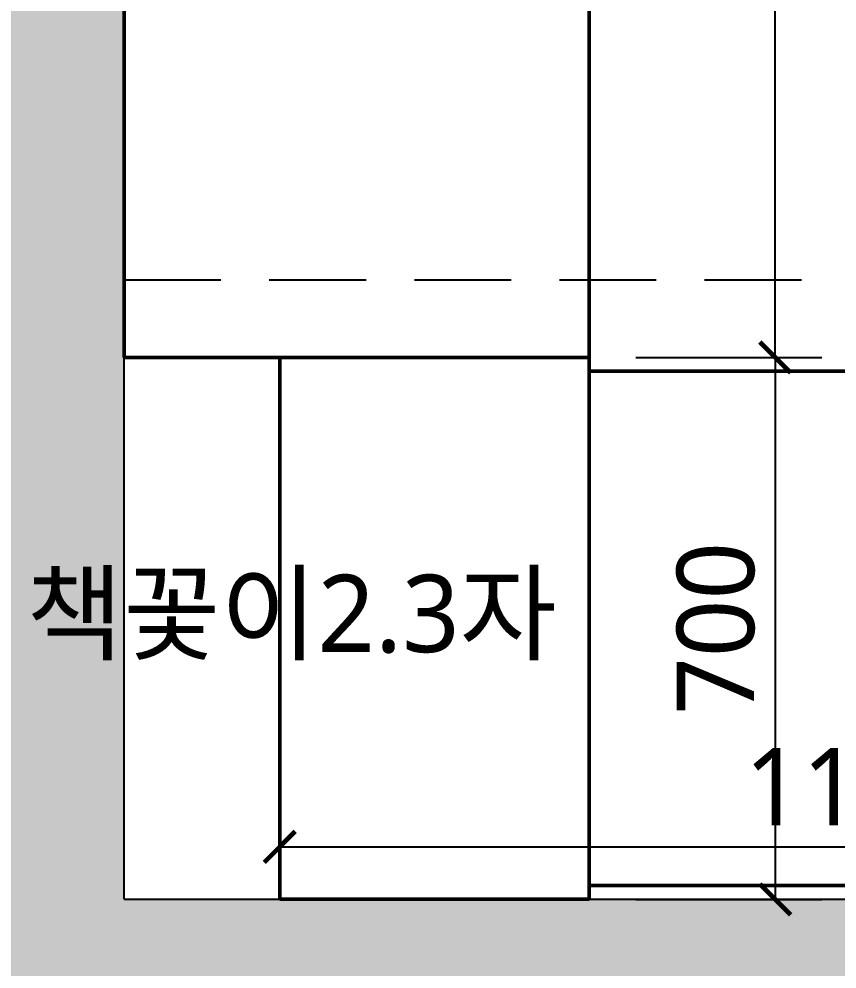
# Model space of a CAD drawing. Header units: millimetres. Extents: x 0 to 460473, y -68369 to 85219.
# Drawn here: x 227123 to 228180, y -33638 to -32411 of the extents above; entities that cross this region are included whole.
import ezdxf

# ---------------------------------------------------------------- set-up
doc = ezdxf.new("R2010")
doc.units = ezdxf.units.MM
doc.header["$LTSCALE"] = 50
doc.linetypes.add('HIDDEN2', pattern=[0.1875, 0.125, -0.0625])
for name, color, linetype in [('DIM', 7, 'Continuous'), ('fur', 6, 'Continuous'), ('ha', 8, 'Continuous'), ('hid', 8, 'HIDDEN2'), ('text', 7, 'Continuous'), ('wall', 2, 'Continuous')]:
    doc.layers.add(name, color=color, linetype=linetype)
doc.styles.add('N 맑은고딕', font='malgun.ttf')
doc.styles.add('맑은 고딕', font='malgun.ttf')
doc.dimstyles.new('DH IN40', dxfattribs={"dimscale": 40, "dimtxt": 2.5, "dimasz": 1, "dimexe": 1.5, "dimexo": 1.5, "dimtad": 1, "dimdec": 7, "dimlunit": 6, "dimtxsty": '맑은 고딕', "dimblk": 'ARCHTICK', "dimcen": 2.5, "dimclrd": 256, "dimclre": 256, "dimclrt": 256, "dimadec": 0, "dimazin": 0, "dimtfac": 1, "dimtdec": 7, "dimtix": 1, "dimtmove": 0, "dimatfit": 3, "dimldrblk": 'ARCHTICK', "dimfxl": 1, "dimtfillclr": 1, "dimlwd": -1, "dimlwe": -1, "dimarcsym": 0})

# ---------------------------------------------------------------- blocks, each defined once
blk = doc.blocks.new('EWEDSF')
at = {"layer": 'ha', "transparency": 33554559}
h = blk.add_hatch(color=256, dxfattribs=at)
h.dxf.hatch_style = 1
h.paths.add_polyline_path([(228854, 34359.7), (227259, 34359.7), (227259, 37049.7), (227259, 38269.7), (230434, 38269.7), (230434, 37049.7), (229959, 37049.7), (229959, 34359.7), (229784, 34359.7), (229784, 34159.7), (230134, 34159.7), (230134, 35199.7), (230184, 35199.7), (230184, 35399.7), (230134, 35399.7), (230134, 36849.7), (230634, 36849.7), (230634, 38469.7), (227259, 38469.7), (227259, 39079.7), (227084, 39079.7), (227084, 34159.7), (228854, 34159.7)])
at = {"layer": 'wall', "color": 2}
for q in [(227259, 37049.7), (228883.5, 34359.7)]:
    blk.add_line((227259, 34359.7), q, dxfattribs=at)
blk = doc.blocks.new('_ArchTick')
at = {"color": 0, "linetype": 'ByBlock', "const_width": 0.15}
blk.add_lwpolyline([(-0.5, -0.5), (0.5, 0.5)], dxfattribs=at)
blk = doc.blocks.new('*D436')
at = {"layer": 'Defpoints', "color": 0, "transparency": 16777216}
for p in [(227860, -31497.8), (228100.3, -31497.8), (227860, -32847.8)]:
    blk.add_point(p, dxfattribs=at)
at = {"layer": 'DIM', "transparency": 16777216}
for p, q in [((227920, -31497.8), (228160.3, -31497.8)), ((228100.3, -32847.8), (228100.3, -31497.8)), ((227920, -32847.8), (228160.3, -32847.8))]:
    blk.add_line(p, q, dxfattribs=at)
at = {"layer": 'DIM', "transparency": 16777216, "xscale": 40, "yscale": 40, "zscale": 40}
for p, rotation in [((228100.3, -31497.8), 90), ((228100.3, -32847.8), 270)]:
    blk.add_blockref('_ArchTick', p, dxfattribs=dict(at, rotation=rotation))
at = {"layer": 'DIM', "transparency": 16777216, "insert": (228023.4, -32172.8), "char_height": 100, "attachment_point": 5, "rotation": 90, "style": '맑은 고딕'}
blk.add_mtext('1350', dxfattribs=at)
blk = doc.blocks.new('*D437')
at = {"layer": 'Defpoints', "color": 0, "transparency": 16777216}
for p in [(227860, -32847.8), (227860, -33547.8), (228100.3, -33547.8)]:
    blk.add_point(p, dxfattribs=at)
at = {"layer": 'DIM', "transparency": 16777216}
for p, q in [((227920, -32847.8), (228160.3, -32847.8)), ((228100.3, -32847.8), (228100.3, -33547.8)), ((227920, -33547.8), (228160.3, -33547.8))]:
    blk.add_line(p, q, dxfattribs=at)
at = {"layer": 'DIM', "transparency": 16777216, "xscale": 40, "yscale": 40, "zscale": 40}
for p, rotation in [((228100.3, -32847.8), 90), ((228100.3, -33547.8), 270)]:
    blk.add_blockref('_ArchTick', p, dxfattribs=dict(at, rotation=rotation))
at = {"layer": 'DIM', "transparency": 16777216, "insert": (228023.7, -33197.8), "char_height": 100, "attachment_point": 5, "rotation": 90, "style": '맑은 고딕'}
blk.add_mtext('700', dxfattribs=at)
blk = doc.blocks.new('*D438')
at = {"layer": 'Defpoints', "color": 0, "transparency": 16777216}
for p in [(228959, -33480), (227460, -33529.8), (228959, -33529.8)]:
    blk.add_point(p, dxfattribs=at)
at = {"layer": 'DIM', "transparency": 16777216}
for p, q in [((227460, -33469.8), (227460, -33420)), ((228959, -33469.8), (228959, -33420)), ((227460, -33480), (228959, -33480))]:
    blk.add_line(p, q, dxfattribs=at)
at = {"layer": 'DIM', "transparency": 16777216, "xscale": 40, "yscale": 40, "zscale": 40, "rotation": 180}
blk.add_blockref('_ArchTick', (227460, -33480), dxfattribs=at)
at = {"layer": 'DIM', "transparency": 16777216, "xscale": 40, "yscale": 40, "zscale": 40}
blk.add_blockref('_ArchTick', (228959, -33480), dxfattribs=at)
at = {"layer": 'DIM', "transparency": 16777216, "insert": (228209.5, -33403), "char_height": 100, "attachment_point": 5, "style": '맑은 고딕'}
blk.add_mtext('1100', dxfattribs=at)

msp = doc.modelspace()

# ---------------------------------------------------------------- linework, layer by layer
at = {"layer": 'fur', "color": 40, "lineweight": 50, "true_color": 0xf8d731}
for p, q in [((227258.99868442, -32847.76328172), (227258.99868442, -31497.76331468)), ((227859.99868442, -31497.76331468), (227859.99868442, -32847.76328172)), ((227459.99868442, -32847.76328172), (227258.99868442, -32847.76328172)), ((227459.99868442, -33547.76328172), (227459.99868442, -32847.76328172)), ((227859.99868442, -32847.76328172), (227459.99868442, -32847.76328172)), ((227859.99868442, -32865.76328172), (227859.99868442, -32847.76328172)), ((227859.99868442, -33529.76328172), (227859.99868442, -32865.76328172)), ((227859.99868442, -32865.76328172), (228958.99865146, -32865.76328172)), ((227859.99868442, -33547.76328172), (227859.99868442, -33529.76328172)), ((227859.99868442, -33529.76328172), (228958.99865146, -33529.76328172)), ((227859.99868442, -33547.76328172), (227459.99868442, -33547.76328172))]:
    msp.add_line(p, q, dxfattribs=at)
at = {"layer": 'hid', "ltscale": 20}
msp.add_line((227258.99868442, -32747.76328172), (229958.99865146, -32747.76328172), dxfattribs=at)

# ---------------------------------------------------------------- block references
at = {"layer": 'ha'}
msp.add_blockref('EWEDSF', (0, -67907.45838072), dxfattribs=at)

# ---------------------------------------------------------------- texts
at = {"layer": 'text', "insert": (227132.19131172, -33128.51263368), "char_height": 100, "attachment_point": 1, "style": 'N 맑은고딕'}
msp.add_mtext_dynamic_manual_height_columns('책꽃이2.3자', width=2503.2681092748, gutter_width=500, heights=[131.04619565], dxfattribs=at)

# ---------------------------------------------------------------- dimensions: what is measured, and where the dimension line sits
at = {"layer": 'DIM'}
dim = msp.add_linear_dim(base=(228100.32555002, -31497.76331468), p1=(227859.99868442, -32847.76328172), p2=(227859.99868442, -31497.76331468), angle=90, text='1350', dimstyle='DH IN40', dxfattribs=at)
dim.commit()
dim.dimension.update_dxf_attribs({"geometry": '*D436', "text_midpoint": (228023.38940871, -32172.7632982)})
dim = msp.add_linear_dim(base=(228100.3255500172, -33547.76328172), p1=(227859.9986844184, -32847.76328172), p2=(227859.9986844184, -33547.76328172), angle=90, dimstyle='DH IN40', dxfattribs=at)
dim.commit()
dim.dimension.update_dxf_attribs({"geometry": '*D437', "text_midpoint": (228023.6611478432, -33197.7632817201)})
dim = msp.add_linear_dim(base=(228958.99865146, -33479.96926698), p1=(227459.99868442, -33529.76328172), p2=(228958.99865146, -33529.76328172), text='1100', dimstyle='DH IN40', dxfattribs=at)
dim.commit()
dim.dimension.update_dxf_attribs({"geometry": '*D438', "text_midpoint": (228209.49866794, -33403.03312568)})

doc.saveas('drawing.dxf')
